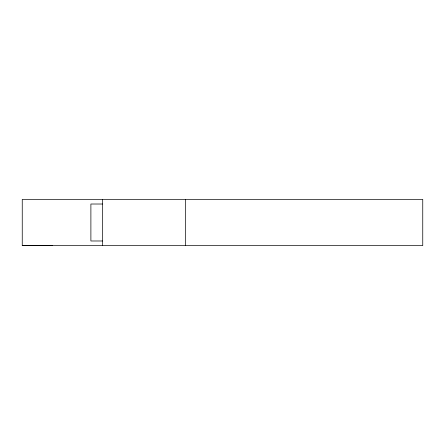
<?xml version="1.0" encoding="UTF-8"?>
<svg xmlns="http://www.w3.org/2000/svg" width="445" height="445" viewBox="0 0 445 445"><rect width="100%" height="100%" fill="white"/><g stroke="black" fill="none" stroke-linecap="round" stroke-linejoin="round"><path stroke-width="0.67" d="M52.421 245.562L22.25 245.562L22.25 199.399L422.75 199.399L422.75 245.601L22.25 245.562M102.445 204.016L90.891 204.016L90.891 240.984L102.445 240.984M185.637 199.399L185.637 245.601M102.445 199.399L102.445 245.601"/></g></svg>
